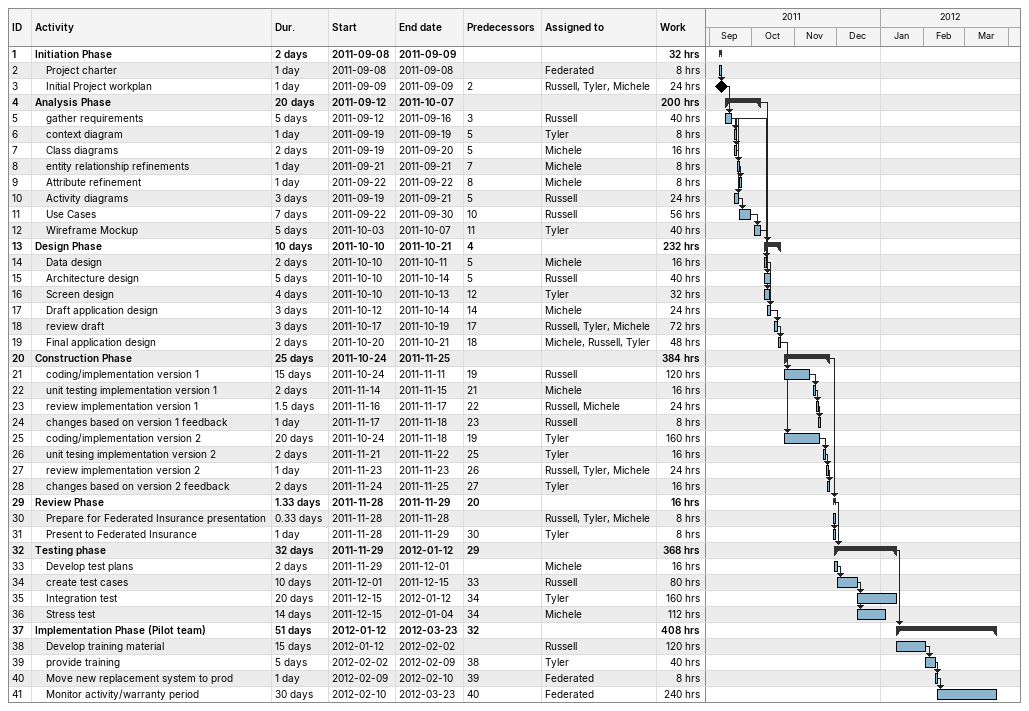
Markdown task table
| ID | Level | Task | Duration | Start | Finish | Predecessors | Resources | Work (h) |
|---|---|---|---|---|---|---|---|---|
| 1 | 1 | **Initiation Phase** | 2d | 2011-09-08 | 2011-09-09 |  |  | 32 |
| 2 | 2 | Project charter | 1d | 2011-09-08 | 2011-09-08 |  | Federated | 8 |
| 3 | 2 | Initial Project workplan | 1d | 2011-09-09 | 2011-09-09 | 2 | Russell, Tyler, Michele | 24 |
| 4 | 1 | **Analysis Phase** | 20d | 2011-09-12 | 2011-10-07 |  |  | 200 |
| 5 | 2 | gather requirements | 5d | 2011-09-12 | 2011-09-16 | 3 | Russell | 40 |
| 6 | 2 | context diagram | 1d | 2011-09-19 | 2011-09-19 | 5 | Tyler | 8 |
| 7 | 2 | Class diagrams | 2d | 2011-09-19 | 2011-09-20 | 5 | Michele | 16 |
| 8 | 2 | entity relationship refinements | 1d | 2011-09-21 | 2011-09-21 | 7 | Michele | 8 |
| 9 | 2 | Attribute refinement | 1d | 2011-09-22 | 2011-09-22 | 8 | Michele | 8 |
| 10 | 2 | Activity diagrams | 3d | 2011-09-19 | 2011-09-21 | 5 | Russell | 24 |
| 11 | 2 | Use Cases | 7d | 2011-09-22 | 2011-09-30 | 10 | Russell | 56 |
| 12 | 2 | Wireframe Mockup | 5d | 2011-10-03 | 2011-10-07 | 11 | Tyler | 40 |
| 13 | 1 | **Design Phase** | 10d | 2011-10-10 | 2011-10-21 | 4 |  | 232 |
| 14 | 2 | Data design | 2d | 2011-10-10 | 2011-10-11 | 5 | Michele | 16 |
| 15 | 2 | Architecture design | 5d | 2011-10-10 | 2011-10-14 | 5 | Russell | 40 |
| 16 | 2 | Screen design | 4d | 2011-10-10 | 2011-10-13 | 12 | Tyler | 32 |
| 17 | 2 | Draft application design | 3d | 2011-10-12 | 2011-10-14 | 14 | Michele | 24 |
| 18 | 2 | review draft | 3d | 2011-10-17 | 2011-10-19 | 17 | Russell, Tyler, Michele | 72 |
| 19 | 2 | Final application design | 2d | 2011-10-20 | 2011-10-21 | 18 | Michele, Russell, Tyler | 48 |
| 20 | 1 | **Construction Phase** | 25d | 2011-10-24 | 2011-11-25 |  |  | 384 |
| 21 | 2 | coding/implementation version 1 | 15d | 2011-10-24 | 2011-11-11 | 19 | Russell | 120 |
| 22 | 2 | unit testing implementation version 1 | 2d | 2011-11-14 | 2011-11-15 | 21 | Michele | 16 |
| 23 | 2 | review implementation version 1 | 1.5d | 2011-11-16 | 2011-11-17 | 22 | Russell, Michele | 24 |
| 24 | 2 | changes based on version 1 feedback | 1d | 2011-11-17 | 2011-11-18 | 23 | Russell | 8 |
| 25 | 2 | coding/implementation version 2 | 20d | 2011-10-24 | 2011-11-18 | 19 | Tyler | 160 |
| 26 | 2 | unit tesing implementation version 2 | 2d | 2011-11-21 | 2011-11-22 | 25 | Tyler | 16 |
| 27 | 2 | review implementation version 2 | 1d | 2011-11-23 | 2011-11-23 | 26 | Russell, Tyler, Michele | 24 |
| 28 | 2 | changes based on version 2 feedback | 2d | 2011-11-24 | 2011-11-25 | 27 | Tyler | 16 |
| 29 | 1 | **Review Phase** | 1.33d | 2011-11-28 | 2011-11-29 | 20 |  | 16 |
| 30 | 2 | Prepare for Federated Insurance presentation | 0.33d | 2011-11-28 | 2011-11-28 |  | Russell, Tyler, Michele | 8 |
| 31 | 2 | Present to Federated Insurance | 1d | 2011-11-28 | 2011-11-29 | 30 | Tyler | 8 |
| 32 | 1 | **Testing phase** | 32d | 2011-11-29 | 2012-01-12 | 29 |  | 368 |
| 33 | 2 | Develop test plans | 2d | 2011-11-29 | 2011-12-01 |  | Michele | 16 |
| 34 | 2 | create test cases | 10d | 2011-12-01 | 2011-12-15 | 33 | Russell | 80 |
| 35 | 2 | Integration test | 20d | 2011-12-15 | 2012-01-12 | 34 | Tyler | 160 |
| 36 | 2 | Stress test | 14d | 2011-12-15 | 2012-01-04 | 34 | Michele | 112 |
| 37 | 1 | **Implementation Phase (Pilot team)** | 51d | 2012-01-12 | 2012-03-23 | 32 |  | 408 |
| 38 | 2 | Develop training material | 15d | 2012-01-12 | 2012-02-02 |  | Russell | 120 |
| 39 | 2 | provide training | 5d | 2012-02-02 | 2012-02-09 | 38 | Tyler | 40 |
| 40 | 2 | Move new replacement system to prod | 1d | 2012-02-09 | 2012-02-10 | 39 | Federated | 8 |
| 41 | 2 | Monitor activity/warranty period | 30d | 2012-02-10 | 2012-03-23 | 40 | Federated | 240 |
